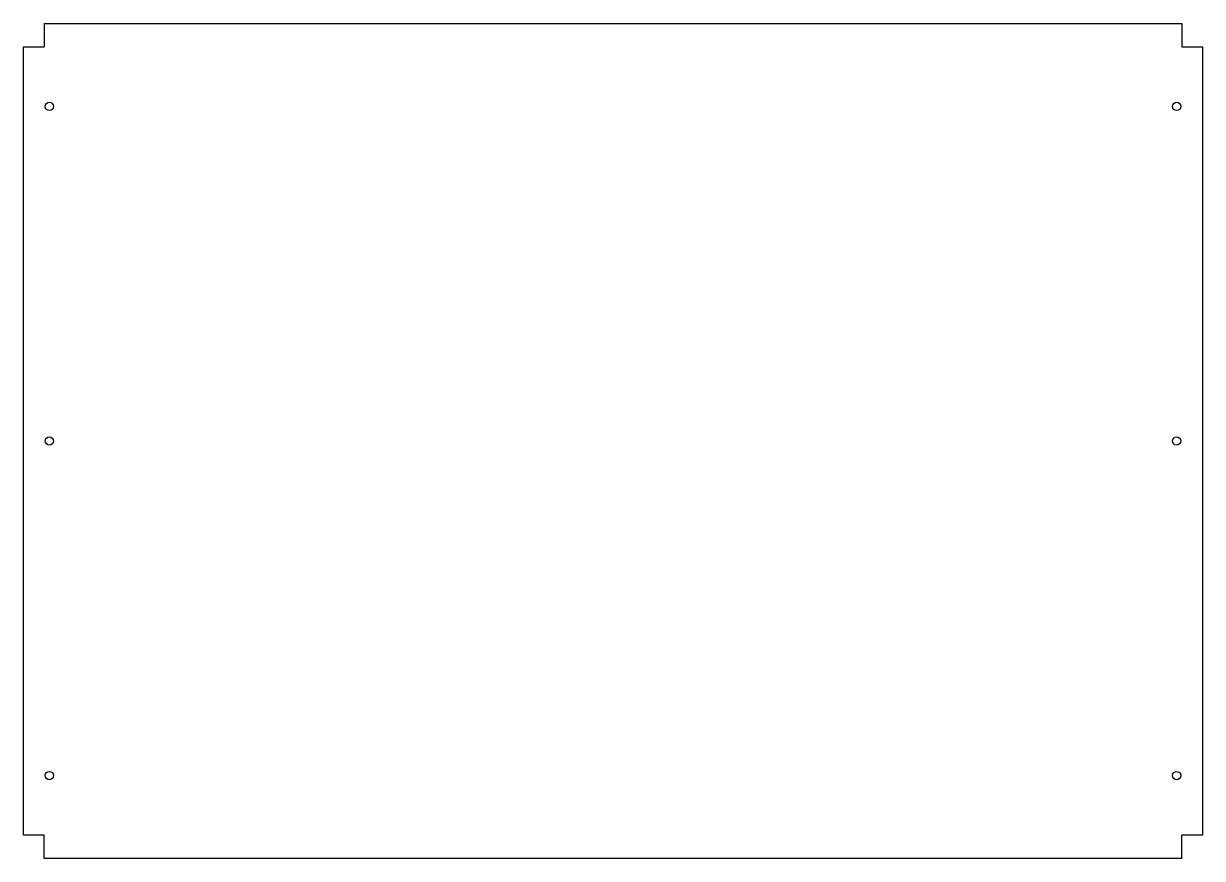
# Model space of a CAD drawing. Header units: inches. Extents: x -22 to 22, y -15.6 to 15.6.
import ezdxf

# ---------------------------------------------------------------- set-up
doc = ezdxf.new("R2010")
doc.units = ezdxf.units.IN
doc.header["$MEASUREMENT"] = 0

msp = doc.modelspace()

# ---------------------------------------------------------------- linework, layer by layer
at = {"color": 7, "linetype": 'Continuous', "lineweight": 25}
for p, q in [((-21.255, 15.594), (21.255, 15.594)), ((-21.255, 15.594), (-21.255, 14.72)), ((21.255, 15.594), (21.255, 14.72)), ((-22.029, 14.72), (-21.255, 14.72)), ((-22.029, -14.72), (-22.029, 14.72)), ((21.255, 14.72), (22.029, 14.72)), ((22.029, 14.72), (22.029, -14.72)), ((-21.255, -14.72), (-22.029, -14.72)), ((-21.255, -15.594), (-21.255, -14.72)), ((22.029, -14.72), (21.255, -14.72)), ((21.255, -15.594), (21.255, -14.72)), ((21.255, -15.594), (-21.255, -15.594))]:
    msp.add_line(p, q, dxfattribs=at)
for centre, radius in [((-21.065, 12.5), 0.156), ((21.065, 12.5), 0.155), ((-21.065, 0), 0.155), ((21.065, 0), 0.156), ((-21.065, -12.5), 0.155), ((21.065, -12.5), 0.155)]:
    msp.add_circle(centre, radius, dxfattribs=at)

doc.saveas('drawing.dxf')
